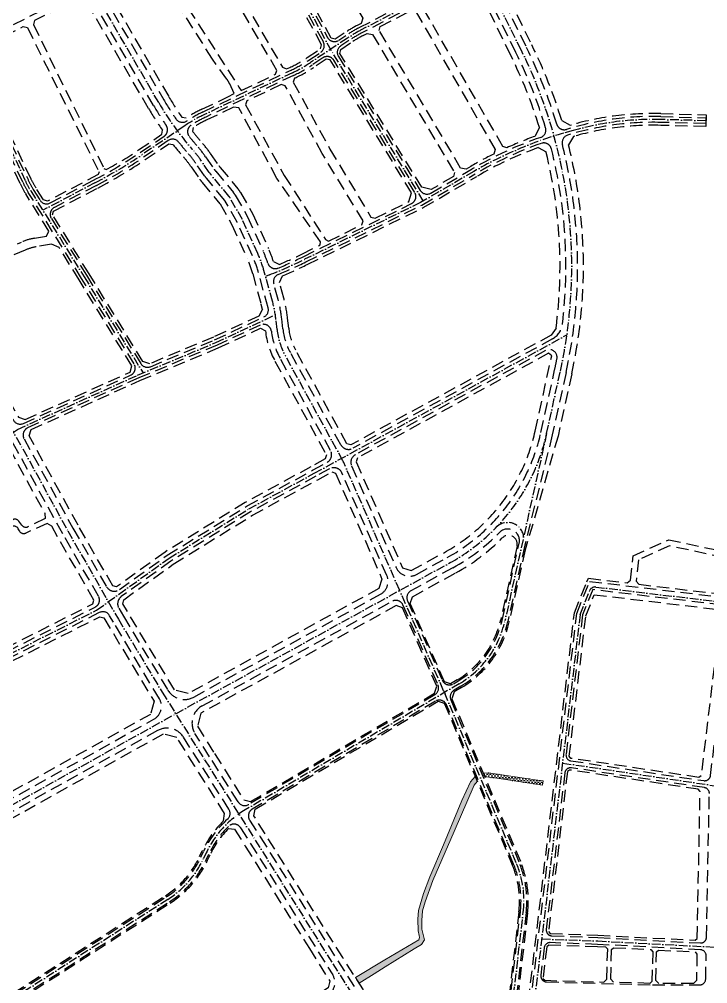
# Model space of a CAD drawing. Header units: metres. Extents: x 566107 to 571261, y 2062953 to 2068466.
# Drawn here: x 569239 to 569944, y 2066563 to 2067551 of the extents above; entities that cross this region are included whole.
import ezdxf

# ---------------------------------------------------------------- set-up
doc = ezdxf.new("R2010")
doc.units = ezdxf.units.M
doc.linetypes.add('ACAD_ISO10W100', pattern=[18.5, 12, -3, 0.5, -3])
doc.linetypes.add('HIDDEN', pattern=[0.375, 0.25, -0.125])
doc.layers.add('datMatNc', color=150, linetype='CONTINUOUS', lineweight=13)
for name, color, linetype in [('hacth sdd', 8, 'CONTINUOUS'), ('LogDg phu', 7, 'CONTINUOUS'), ('TimDg', 222, 'CONTINUOUS'), ('ViaHeSphu', 32, 'CONTINUOUS')]:
    doc.layers.add(name, color=color, linetype=linetype)

msp = doc.modelspace()

# ---------------------------------------------------------------- hatches: boundary and pattern name
at = {"layer": 'hacth sdd'}
h = msp.add_hatch(dxfattribs=at)
h.set_pattern_fill('DASH', color=152, scale=0.5, style=0)
h.paths.add_polyline_path([(569643.05, 2066598.46), (569650.78, 2066603), (569653.61, 2066607.66), (569651.11, 2066618.84), (569651.06, 2066627.65), (569651.61, 2066637.45), (569654.49, 2066646.77), (569662.2, 2066668.61), (569684.29, 2066718.82), (569704.7, 2066766.15), (569707.71, 2066770.09), (569705.53, 2066775.28), (569700.7, 2066769.71), (569692.15, 2066750.5), (569673.19, 2066705.26), (569659.27, 2066672.43), (569652.86, 2066655.12), (569647.5, 2066637.95), (569646.87, 2066629.05), (569647.22, 2066616.95), (569648.32, 2066612.25), (569648.47, 2066610.3), (569647.98, 2066607.72), (569613.18, 2066587.27), (569582.95, 2066569.27), (569586.7, 2066563.43), (569602.07, 2066572.98), (569613.5, 2066580.09)])
h = msp.add_hatch(dxfattribs=at)
h.set_pattern_fill('DASH', color=152, scale=0.5, style=0)
h.paths.add_polyline_path([(569719.37, 2066778.97), (569713.88, 2066778.64), (569715.47, 2066774.86), (569723.26, 2066774.02), (569772.38, 2066766.76), (569774.67, 2066766.42), (569775.15, 2066770.61), (569767.21, 2066771.8)])

# ---------------------------------------------------------------- linework, layer by layer
at = {"layer": 'datMatNc'}
for points in [[(569643.05, 2066598.46), (569650.78, 2066603), (569653.61, 2066607.66), (569651.11, 2066618.84), (569651.06, 2066627.65), (569651.61, 2066637.45), (569654.49, 2066646.77), (569662.2, 2066668.61), (569684.29, 2066718.82), (569704.7, 2066766.15), (569707.71, 2066770.09), (569705.53, 2066775.28), (569700.7, 2066769.71), (569692.15, 2066750.5), (569673.19, 2066705.26), (569659.27, 2066672.43), (569652.86, 2066655.12), (569647.5, 2066637.95), (569646.87, 2066629.05), (569647.22, 2066616.95), (569648.32, 2066612.25), (569648.47, 2066610.3), (569647.98, 2066607.72), (569613.18, 2066587.27), (569582.95, 2066569.27), (569586.7, 2066563.43), (569602.07, 2066572.98), (569613.5, 2066580.09)], [(569719.37, 2066778.97), (569713.88, 2066778.64), (569715.47, 2066774.86), (569723.26, 2066774.02), (569772.38, 2066766.76), (569774.67, 2066766.42), (569775.15, 2066770.61), (569767.21, 2066771.8)]]:
    msp.add_lwpolyline(points, close=True, dxfattribs=at)
at = {"layer": 'LogDg phu', "linetype": 'HIDDEN', "ltscale": 50}
for points in [[(569648.02, 2067574.4), (569696.64, 2067602.74, 0.394278), (569699.78, 2067613.19), (569626.26, 2067761.9, 0.440723), (569607.83, 2067767.22), (569596.32, 2067760.19, 0.012059), (569586.43, 2067753.81), (569517.76, 2067707.13, 0.016391), (569504.84, 2067697.71), (569482.16, 2067680.01, 0.366086), (569480.04, 2067669.9), (569554.42, 2067532.3, 0.440844), (569565.88, 2067529.43), (569573.03, 2067534.18, -0.026306), (569586.89, 2067542.35), (569641.93, 2067571.04, 0.011826), (569648.02, 2067574.4)], [(569635.55, 2067770.18), (569758.19, 2067522.14, -0.041859), (569789.21, 2067443.46, 0.415713), (569799.21, 2067438.11, -0.081086), (569895.95, 2067451.26), (569942.09, 2067450.03), (569941.93, 2067444.03), (569895.79, 2067445.27, 0.081594), (569800.39, 2067432.2, 0.399656), (569795, 2067422.58, -0.116975), (569798.76, 2067189.05), (569784.69, 2067125.13), (569756.48, 2067012.15), (569739.05, 2066933.81, -0.207338), (569690.85, 2066867.59), (569684.02, 2066863.56, 0.375427), (569680.71, 2066853.57), (569750.55, 2066687.68, -0.129356), (569757.92, 2066635.78), (569746.35, 2066536.52)], [(569399.1, 2067448.82, 0.403986), (569409.99, 2067446.64, -0.031739), (569426.96, 2067456.06), (569517.06, 2067498.84, 0.035598), (569535.26, 2067509.12), (569547.47, 2067517.22, 0.388076), (569550.09, 2067527.7), (569476.39, 2067664.03, 0.448646), (569464.76, 2067666.77, -0.033761), (569440.99, 2067652.39), (569331.04, 2067595.61, 0.428674), (569324.95, 2067574.75), (569386.58, 2067468.54, 0.019865), (569399.1, 2067448.82)], [(569702.7, 2067397.64, -0.047961), (569772.76, 2067429.93, 0.401196), (569777.78, 2067439.78, 0.041976), (569747.43, 2067516.82), (569709.56, 2067593.42, 0.434434), (569698.36, 2067596.79), (569651.04, 2067569.21, -0.011826), (569644.71, 2067565.72), (569589.66, 2067537.03, 0.026306), (569576.35, 2067529.18), (569567.92, 2067523.59, 0.403597), (569565.52, 2067512.74), (569649.43, 2067375.65, 0.407926), (569660.28, 2067372.92), (569702.7, 2067397.64)], [(569376.2, 2067462.52), (569313.46, 2067570.63, 0.398884), (569293.65, 2067576.46), (569189.16, 2067522.96, 0.416882), (569185.71, 2067512.13), (569214.04, 2067458.03), (569247.51, 2067386.64, 0.029171), (569252.9, 2067376.7), (569259.79, 2067365.6, 0.393158), (569270.3, 2067362.73), (569314.74, 2067386.02, 0.028026), (569362.52, 2067414.58), (569386.94, 2067431.1, 0.416959), (569389.04, 2067442.27, -0.019593), (569376.2, 2067462.52)], [(569242.08, 2067384.09), (569208.66, 2067455.36), (569180.31, 2067509.52, 0.41155), (569169.57, 2067512.93), (569082.01, 2067468.1, 0.403046), (569076.15, 2067451.06), (569105.06, 2067388.82), (569129.73, 2067335.17), (569148.98, 2067293.95), (569185.39, 2067224.28), (569213.35, 2067174.05), (569232.49, 2067140.21, 0.387682), (569242.73, 2067136.85), (569352.67, 2067186.38, 0.451999), (569356.2, 2067197.86), (569302.4, 2067285.51), (569247.8, 2067373.54, -0.029171), (569242.08, 2067384.09)], [(569529.54, 2067307.71), (569640.45, 2067362.08, 0.441856), (569643.75, 2067373.44), (569560.82, 2067508.93, 0.42491), (569549.58, 2067511.42), (569538.57, 2067504.12, -0.035598), (569519.63, 2067493.42), (569429.53, 2067450.64, 0.028816), (569414.68, 2067442.51, 0.45099), (569412.71, 2067430.68, 0.010058), (569420.36, 2067421.65, -0.028997), (569429.36, 2067410.16), (569438.19, 2067397.43, 0.021549), (569439.81, 2067395.31), (569458, 2067373.4, -0.04415), (569459.9, 2067370.65), (569472.46, 2067348.53), (569488.33, 2067313.58, -0.026977), (569493.27, 2067300.93, 0.438115), (569503.98, 2067296.06, 0.014136), (569529.54, 2067307.71)], [(569401.84, 2067425.05, 0.391112), (569391.11, 2067426.68), (569365.89, 2067409.61, -0.028026), (569317.52, 2067380.7), (569274.5, 2067358.16, 0.435588), (569271.41, 2067346.85), (569307.51, 2067288.66), (569363.02, 2067198.22, 0.369398), (569372.92, 2067195.02), (569438.72, 2067222.47), (569489.22, 2067246.01, 0.366223), (569493.56, 2067255.39), (569483.48, 2067291.85, 0.039181), (569477.4, 2067308.62), (569461.76, 2067343.08), (569449.47, 2067364.72, 0.04415), (569448.76, 2067365.73), (569430.58, 2067387.64, -0.021549), (569428.33, 2067390.59), (569419.5, 2067403.32, 0.028997), (569411.36, 2067413.72, -0.012089), (569401.84, 2067425.05)], [(569112.55, 2067272.38, 0.043081), (569034.19, 2067238.42), (569000.63, 2067220.3, 0.419972), (568997.46, 2067209.32), (569000.64, 2067203.71, -0.016377), (569016.99, 2067175.11), (569094.26, 2067029.14), (569122.09, 2066971.09), (569162.88, 2066886.03, 0.392093), (569173, 2066882.03), (569217.87, 2066899.49, 0.024297), (569226.43, 2066903.3), (569316.35, 2066948.77, 0.42953), (569319.68, 2066959.89), (569283.09, 2067023.77), (569236.96, 2067107.92), (569202.88, 2067168.18), (569174.83, 2067218.58), (569144.79, 2067276.07, 0.368459), (569135.16, 2067279.95), (569112.55, 2067272.38)], [(569328.04, 2066969.44, 0.444341), (569341.09, 2066966.6), (569390.11, 2067001.74), (569471.99, 2067052.33), (569539.08, 2067088.84), (569553.92, 2067096.97, 0.414057), (569557.49, 2067109.18), (569505.79, 2067203.66, -0.094285), (569496.82, 2067231.4, 0.508689), (569485.5, 2067237.66), (569441.15, 2067216.98), (569360.96, 2067183.54), (569247.14, 2067132.26, 0.437287), (569243.41, 2067121.12), (569293.56, 2067029.64), (569328.04, 2066969.44, 0.027263)], [(569645.59, 2066982.15), (569677.08, 2066999.49, 0.216026), (569772.97, 2067127.71), (569787.05, 2067191.63, 0.005907), (569789.42, 2067203.05, 0.635745), (569777.73, 2067211.61), (569582.96, 2067104.9, 0.388473), (569579.04, 2067093.4), (569624.61, 2066989.27, 0.441052), (569645.59, 2066982.15)], [(569390.68, 2066863.77, 0.403223), (569417.47, 2066856.55), (569608.65, 2066961.81, 0.387875), (569615.15, 2066980.96), (569569.12, 2067086.14, 0.440431), (569556.55, 2067090.43), (569542.44, 2067082.69), (569475.5, 2067046.27), (569394, 2066995.91), (569343.09, 2066959.42, 0.384714), (569340.53, 2066947.64), (569345.32, 2066939.26), (569390.68, 2066863.77)], [(569687.81, 2066872.76, 0.207326), (569733.2, 2066935.12), (569750.76, 2067014.08, 0.753979), (569730.49, 2067025.09, -0.07292), (569682.87, 2066988.98), (569639.79, 2066965.26, 0.387875), (569636.32, 2066955.04), (569671.89, 2066873.78, 0.449859), (569683.28, 2066870.09), (569687.81, 2066872.76)], [(569749.02, 2066428.64), (569809.77, 2066942.11), (569822.95, 2066975.05), (569959.45, 2066958.82, 0.414214)], [(569958.51, 2066950.87), (569826.04, 2066966.62), (569815.64, 2066940.61), (569798.74, 2066797.82, 0.405391), (569803.82, 2066791.18), (569939.95, 2066770.89, 0.422925), (569946.79, 2066776.11), (569966.38, 2066940.87, 0.414214), (569958.51, 2066950.87)], [(569667.46, 2066868.94, -0.379444), (569664.19, 2066858.84), (569473.61, 2066746.48, -0.405398), (569462.78, 2066749.1), (569433.58, 2066795.39), (569418.57, 2066819.33, -0.430934), (569425.87, 2066847.47), (569620.44, 2066954.6, -0.441052), (569631.63, 2066950.8), (569667.46, 2066868.94)], [(569000.35, 2066778.8, 0.454821), (568998.88, 2066766.83), (569079.9, 2066676.53, 0.350393), (569090.98, 2066674.68), (569376.56, 2066833.89, 0.423738), (569382.12, 2066854.72), (569334.97, 2066933.19), (569331.13, 2066939.9, 0.399061), (569320.57, 2066943.07), (569229.59, 2066897.06, -0.024297), (569220.41, 2066892.96), (569087.33, 2066841.19, 0.073613), (569062.77, 2066827.2), (569018.95, 2066792.44, -0.019003), (569000.35, 2066778.8)], [(569094.91, 2066653.18, -0.008508), (569100.56, 2066644.53), (569175.96, 2066524.8, 0.416479), (569187.05, 2066522.33), (569389.08, 2066651.75, 0.142158), (569424.67, 2066692.44), (569427.36, 2066698.2, -0.101158), (569451.92, 2066731.35, 0.365702), (569453.35, 2066741.57), (569423.42, 2066789), (569406.9, 2066815.34, 0.399213), (569380.22, 2066822.19), (569097.64, 2066664.66, 0.440068), (569094.91, 2066653.18)], [(569887.41, 2066561.64), (569935.84, 2066561.65, 0.408358), (569941.84, 2066567.53), (569942.31, 2066591.48, 0.404678), (569936.63, 2066597.59), (569831.05, 2066603.13), (569782.48, 2066604.91, 0.390594), (569776.3, 2066599.62), (569772.97, 2066571.46, 0.440566), (569778.75, 2066564.75), (569887.41, 2066561.64)]]:
    msp.add_lwpolyline(points, format="xyb", dxfattribs=at)
at = {"layer": 'LogDg phu', "linetype": 'HIDDEN', "ltscale": 50, "elevation": 0}
msp.add_lwpolyline([(569503.85, 2067289.5, 0.015461), (569532.18, 2067302.32), (569651.06, 2067360.6), (569705.73, 2067392.46, -0.047005), (569773.31, 2067423.77, -0.441975), (569783.73, 2067418.17, -0.091824), (569795.04, 2067238.6, -0.241884), (569784.79, 2067223.46), (569580.23, 2067111.38, -0.41437), (569568.01, 2067114.95), (569516.32, 2067209.42, -0.097931), (569508.62, 2067233.84), (569507.49, 2067244.02, 0.039864), (569503.7, 2067263.72), (569499.21, 2067279.99, -0.378238), (569503.85, 2067289.5)], format="xyb", dxfattribs=at)
at = {"layer": 'LogDg phu', "linetype": 'HIDDEN', "ltscale": 50}
for points in [[(569676.33, 2066848.5, 0.454094), (569664.89, 2066852.29), (569477.23, 2066741.65, 0.423085), (569474.53, 2066730.49), (569485.4, 2066713.27), (569564.88, 2066586.34), (569596.1, 2066537.64), (569629.82, 2066482.13), (569640.05, 2066467.62), (569644.5, 2066460.48, 0.255677), (569709.75, 2066423.76), (569718.79, 2066423.65, 0.383394), (569727.83, 2066431.58), (569740.39, 2066537.22), (569751.96, 2066636.48, 0.129356), (569745.02, 2066685.35)], [(569945.6, 2066757.68, 0.377146), (569940.49, 2066763.73), (569804.34, 2066784.03, 0.423091), (569797.5, 2066778.8), (569778.54, 2066618.55, 0.438234), (569784.28, 2066611.85), (569831.38, 2066610.13), (569936.38, 2066604.61, 0.423817), (569942.69, 2066610.49)], [(569404.53, 2066457.55), (569395.24, 2066455.04, 0.073562), (569393.9, 2066454.46), (569361.31, 2066434.13, 0.072064), (569360.22, 2066433.21), (569353.68, 2066425.84), (569312.66, 2066400.26, -0.012369), (569312.45, 2066400.14), (569276.97, 2066380.38, -0.398518), (569264.98, 2066383.45), (569187.69, 2066506.19, -0.411952), (569190.14, 2066517.19), (569392.31, 2066646.69, 0.142158), (569430.11, 2066689.9), (569432.8, 2066695.67, -0.090512), (569452.94, 2066724.08, -0.477335), (569465.3, 2066722.63), (569475.24, 2066706.88), (569559.69, 2066572.02, -0.414778), (569554.92, 2066551.33)]]:
    msp.add_lwpolyline(points, format="xyb", close=True, dxfattribs=at)
at = {"layer": 'TimDg', "linetype": 'ACAD_ISO10W100', "ltscale": 0.75}
for p, q in [((569829.19, 2066969.27), (569975.74, 2066951.84)), ((569813.2, 2066941.24), (569822.91, 2066965.54)), ((569813.2, 2066941.24), (569751.08, 2066416.26)), ((569795.18, 2066788.93), (569953.76, 2066765.29)), ((569773.85, 2066608.72), (569831.25, 2066606.63)), ((569831.2, 2066606.63), (569950.49, 2066600.37))]:
    msp.add_line(p, q, dxfattribs=at)
for points in [[(569005.4, 2066622.54), (569083.99, 2066663.92), (569398.87, 2066839.45), (569679.97, 2066994.23, 0.215949), (569778.83, 2067126.42), (569792.91, 2067190.34, 0.170612), (569752.81, 2067519.48), (569303.94, 2068427.33)], [(569652.49, 2067364.9), (569558.37, 2067518.68), (569472.79, 2067677), (569373.07, 2067829.59, -0.040119), (569350.08, 2067871.8), (569344.03, 2067885.41)], [(569709.62, 2067606.83), (569649.53, 2067571.8, -0.011826), (569643.32, 2067568.38), (569588.27, 2067539.69, 0.026306), (569574.69, 2067531.68), (569536.92, 2067506.62, -0.035598), (569518.35, 2067496.13), (569428.25, 2067453.35, 0.037895), (569408.53, 2067442.09), (569364.21, 2067412.1, -0.028026), (569316.13, 2067383.36), (569262.63, 2067355.32)], [(569743.37, 2066536.87), (569754.94, 2066636.13, 0.129356), (569747.78, 2066686.52), (569675.01, 2066859.38, -0.010178), (569673.3, 2066863.07), (569628.34, 2066965.8), (569570.96, 2067096.89, 0.022039), (569570.19, 2067098.47), (569511.05, 2067206.54, -0.097931), (569502.65, 2067233.18), (569501.53, 2067243.36, 0.039864), (569497.92, 2067262.12), (569489.26, 2067293.45, 0.039181), (569482.86, 2067311.1), (569467.11, 2067345.8), (569454.68, 2067367.68, 0.04415), (569453.38, 2067369.57), (569435.19, 2067391.48, -0.021549), (569433.26, 2067394.01), (569424.43, 2067406.74, 0.028997), (569415.86, 2067417.68, -0.049256), (569381.39, 2067465.53), (569308.57, 2067591.02)], [(568984.39, 2067558.09, 0.022574), (568997.34, 2067545.52), (569004.71, 2067538.99, -0.066696), (569030.75, 2067508.83), (569066.12, 2067454.72, -0.03603), (569076.6, 2067435.85), (569099.61, 2067386.31), (569124.28, 2067332.65), (569143.6, 2067291.28), (569180.11, 2067221.43), (569208.11, 2067171.12), (569242.2, 2067110.84), (569288.32, 2067026.7), (569340.15, 2066936.23), (569384.98, 2066861.6), (569428.5, 2066792.19), (569480.32, 2066710.07), (569559.81, 2066583.13), (569591.01, 2066534.47), (569624.71, 2066478.98), (569638.56, 2066456.77, 0.255677), (569709.67, 2066416.76), (569750.96, 2066416.26), (569946.81, 2066414.29)], [(569176.52, 2067523.23), (569211.35, 2067456.69), (569244.8, 2067385.37, 0.029171), (569250.35, 2067375.12), (569304.95, 2067287.08), (569365.39, 2067188.63)], [(569942.01, 2067447.03), (569895.87, 2067448.26, 0.075798), (569806.14, 2067437.02), (569796.66, 2067434.34, 0.063028), (569704.22, 2067395.05), (569649.65, 2067363.25), (569530.86, 2067305.02, -0.019737), (569494.78, 2067289.06), (569490.9, 2067287.53)], [(568935.54, 2066749.26, 0.07824), (569016.78, 2066795.18), (569060.6, 2066829.95, -0.073638), (569086.06, 2066844.45), (569219.14, 2066896.22, 0.024297), (569228.01, 2066900.18), (569317.74, 2066945.55), (569392.05, 2066998.83), (569473.75, 2067049.3), (569540.76, 2067085.76), (569799.64, 2067227.61)], [(569778.83, 2067126.42), (569736.12, 2066934.46, -0.207332), (569689.33, 2066870.18), (569469.93, 2066740.83, 0.151613), (569430.08, 2066696.94), (569427.39, 2066691.17, -0.142158), (569390.69, 2066649.22), (569095.09, 2066459.86)], [(569728.09, 2067031.24, -0.610827), (569755.39, 2067020.47)]]:
    msp.add_lwpolyline(points, format="xyb", dxfattribs=at)
msp.add_lwpolyline([(569232.54, 2067127.93), (569236.59, 2067130.8), (569359.73, 2067186.27), (569439.88, 2067219.7), (569500.9, 2067248.14)], dxfattribs=at)
msp.add_arc((569828.49, 2066963.31), 6, 83.21985, 158.20313, dxfattribs=at)
at = {"layer": 'ViaHeSphu', "linetype": 'HIDDEN', "ltscale": 50}
for points in [[(569640.27, 2067774.18), (569763.57, 2067524.8, -0.040831), (569794.35, 2067447.19), (569803.08, 2067442.39), (569804.5, 2067442.79, -0.075798), (569896.03, 2067454.26), (569942.17, 2067453.03), (569941.85, 2067441.04), (569895.71, 2067442.27, 0.075798), (569807.77, 2067431.25), (569806.28, 2067430.83), (569801.29, 2067422.14, -0.115997), (569804.62, 2067187.76), (569790.55, 2067123.84), (569756.93, 2067007.27), (569740.52, 2066933.48, -0.20734), (569691.61, 2066866.3), (569684.19, 2066861.92), (569681.82, 2066854.78), (569751.93, 2066688.26, -0.129356), (569759.41, 2066635.61), (569747.84, 2066536.35)], [(569588.68, 2067546.67), (569585.5, 2067545.01, 0.026306), (569571.37, 2067536.68), (569562.16, 2067530.57), (569558.23, 2067531.55), (569484.49, 2067667.97), (569486.06, 2067675.44), (569505.69, 2067690.76), (569509.55, 2067690), (569590.58, 2067552.1), (569588.68, 2067546.67)], [(569331.61, 2067589.15), (569328.89, 2067579.91), (569391.77, 2067471.55, 0.021554), (569405.14, 2067450.64), (569409.4, 2067449.82, -0.029787), (569425.67, 2067458.77), (569452.34, 2067471.43), (569458.7, 2067474.9), (569454.15, 2067484.64, 0.046664), (569451.33, 2067489.46), (569436.48, 2067510.11), (569373.79, 2067609.4), (569372.15, 2067610.03), (569331.41, 2067589.04)], [(569771.43, 2067440.05), (569766.83, 2067431, 0.019036), (569738.21, 2067419.34), (569733.98, 2067420.69), (569652.05, 2067562.88), (569653.16, 2067566.97), (569699.31, 2067593.87), (569703.23, 2067592.69), (569742.06, 2067514.16, -0.040909), (569771.43, 2067440.05)], [(569701.19, 2067400.24), (569696.4, 2067397.44), (569690.79, 2067398.5), (569607.31, 2067539.47), (569608.42, 2067543.43), (569639.95, 2067559.86), (569645.23, 2067558.33), (569726, 2067417.66), (569724.64, 2067412.89, 0.016407), (569701.19, 2067400.24)], [(569683.44, 2067389.89), (569660.59, 2067376.57), (569650.89, 2067379.02), (569567.13, 2067515.86), (569568.06, 2067520.08), (569578, 2067526.68, -0.026306), (569591.05, 2067534.37), (569595.11, 2067536.49), (569600.39, 2067535.35), (569684.49, 2067393.97), (569683.44, 2067389.89)], [(569528.22, 2067310.4), (569546.93, 2067319.78), (569547.18, 2067322.86), (569502.51, 2067387.97), (569463.5, 2067460.15), (569458.1, 2067460.88), (569430.82, 2067447.93, 0.028098), (569416.62, 2067440.18), (569415.95, 2067436.22, 0.012019), (569424.86, 2067425.62, -0.028997), (569434.29, 2067413.58), (569443.12, 2067400.86, 0.021549), (569444.43, 2067399.14), (569462.61, 2067377.23, -0.04415), (569465.12, 2067373.61), (569477.81, 2067351.26), (569493.79, 2067316.06, -0.027321), (569499.02, 2067302.63), (569505.1, 2067299.8, 0.012878), (569528.22, 2067310.4)], [(569767.11, 2067129), (569784.12, 2067206.26), (569780.81, 2067208.74), (569585.26, 2067101.6), (569583.84, 2067097.41), (569631.25, 2066989.06), (569640.19, 2066986.03), (569674.19, 2067004.74, 0.215949), (569767.11, 2067129)], [(569113.86, 2067054.05), (569131.2, 2067060.91, 0.022094), (569178.18, 2067083.44), (569187.81, 2067090.58), (569195.45, 2067096.48, -0.083934), (569203.77, 2067101.82), (569225.22, 2067112.62), (569227.99, 2067111.79), (569228.2, 2067111.41), (569264.74, 2067044.76), (569264.99, 2067039.43), (569247.44, 2067031.05, -0.353024), (569241.33, 2067032.5), (569237.98, 2067036.82, 0.354101), (569231.85, 2067038.27), (569172.25, 2067009.51), (569121.48, 2066990.1), (569116.11, 2066990.51), (569093.48, 2067037.7), (569091.53, 2067041.36), (569093.08, 2067043.04), (569113.86, 2067054.05)], [(569186.16, 2067008.72), (569186.16, 2067008.72), (569125.51, 2066984.03), (569121.47, 2066979.34), (569165, 2066888.56), (569171.82, 2066885.86), (569216.42, 2066903.21, 0.024297), (569224.63, 2066906.87), (569313.84, 2066951.99), (569315.02, 2066955.94), (569277.85, 2067020.84), (569271.96, 2067031.6), (569267.12, 2067034.34), (569245.13, 2067024.5, -0.396843), (569238.65, 2067026.75), (569237.52, 2067028.92, 0.411509), (569230.83, 2067031.11), (569186.16, 2067008.72)], [(569001.27, 2066774.6, 0.020299), (569021.44, 2066789.3), (569065.25, 2066824.06, -0.073582), (569088.78, 2066837.46), (569221.86, 2066889.23, 0.024297), (569231.39, 2066893.49), (569321.09, 2066938.84), (569325.31, 2066937.63), (569376.61, 2066852.23), (569373.03, 2066838.79), (569086.79, 2066679.22), (569082.17, 2066679.99), (569000.77, 2066770.71), (569001.27, 2066774.6)], [(569426, 2066698.84, -0.091312), (569447.94, 2066729.68), (569448.94, 2066737.31), (569418.34, 2066785.8), (569400.07, 2066814.95), (569386.02, 2066818.55), (569101.26, 2066659.81), (569099.7, 2066653.23, -0.006361), (569103.95, 2066646.67), (569181.23, 2066523.95), (569185.35, 2066523.03), (569388.27, 2066653.01, 0.142158), (569423.31, 2066693.07), (569426, 2066698.84)], [(569556.74, 2066565.43), (569555.15, 2066558.55), (569309.51, 2066405.37), (569274.19, 2066385.7), (569267.16, 2066387.49), (569189.22, 2066511.25), (569190.15, 2066515.41), (569393.12, 2066645.43, 0.142158), (569431.47, 2066689.27), (569434.16, 2066695.03, -0.086349), (569452.87, 2066721.9), (569459.15, 2066721.13), (569470.16, 2066703.69), (569535.83, 2066598.81), (569556.74, 2066565.43)]]:
    msp.add_lwpolyline(points, format="xyb", dxfattribs=at)
for points in [[(569508.14, 2067501.99), (569512.39, 2067500.27), (569515.77, 2067501.55, 0.035598), (569533.6, 2067511.62), (569547.12, 2067520.59), (569548.19, 2067524.89), (569474.86, 2067660.54), (569468.43, 2067662.02, -0.034086), (569443.74, 2067647.05), (569429.75, 2067638.93), (569430.38, 2067634.74)], [(569385.25, 2067437.2, -0.021212), (569371.01, 2067459.5), (569307.5, 2067568.95), (569297.76, 2067571.82), (569254.28, 2067549.56), (569253.05, 2067545.56), (569325.34, 2067398.15), (569327.64, 2067397.02, 0.029692), (569360.84, 2067417.07), (569384.5, 2067433.07)], [(569320.33, 2067394.59), (569319.45, 2067391.87), (569267.45, 2067364.62), (569263.21, 2067365.78), (569255.45, 2067378.28, -0.029171), (569250.23, 2067387.91), (569216.73, 2067459.36), (569188.82, 2067512.67), (569190.09, 2067516.7), (569242.7, 2067543.63), (569246.82, 2067542.37)], [(569239.36, 2067382.82), (569205.97, 2067454.03), (569178.13, 2067507.2), (569174.07, 2067508.5), (569082.02, 2067461.37), (569080.17, 2067454.82, -0.024275), (569087.48, 2067440.9), (569099.88, 2067414.21), (569110.5, 2067391.34), (569135.17, 2067337.69), (569153.94, 2067297.5), (569163.38, 2067293.83), (569163.69, 2067293.96, -0.014578), (569166.96, 2067295.19), (569215.34, 2067311.92, 0.017915), (569219.35, 2067313.47), (569240.91, 2067322.69, -0.058354), (569254.29, 2067326.65), (569266.58, 2067328.78), (569268.87, 2067333.88), (569245.25, 2067371.96, -0.029171)], [(569637.77, 2067364.11), (569640.4, 2067373.16), (569557.12, 2067509.23), (569553.05, 2067510.13), (569540.23, 2067501.62, -0.035598), (569520.92, 2067490.71), (569520.53, 2067490.52), (569519.25, 2067486.6), (569556.78, 2067417.94), (569598.87, 2067348.36), (569603.11, 2067347.12)], [(569788.49, 2067234.63), (569783.43, 2067227.28), (569578.3, 2067114.89), (569574.23, 2067116.08), (569521.58, 2067212.3, -0.097931), (569514.58, 2067234.5), (569513.45, 2067244.68, 0.039864), (569509.49, 2067265.32), (569505.05, 2067281.38), (569508.33, 2067288.13, 0.013677), (569533.51, 2067299.63), (569652.48, 2067357.95), (569707.24, 2067389.87, -0.044112), (569770.03, 2067419.4), (569778.35, 2067414.96, -0.093334)], [(569190.67, 2067227.12), (569218.58, 2067176.99), (569237.63, 2067143.31), (569244.65, 2067141.01), (569352.06, 2067189.4), (569354, 2067195.71), (569299.85, 2067283.93), (569279.26, 2067317.13), (569271.69, 2067320.53), (569255.82, 2067317.79, 0.058354), (569244.45, 2067314.42), (569222.89, 2067305.19, -0.017915), (569218.28, 2067303.41), (569169.9, 2067286.69, 0.014578), (569167.12, 2067285.64), (569165.96, 2067285.16), (569163.66, 2067278.82)], [(569298.79, 2067032.57), (569248.59, 2067124.15), (569250.74, 2067130.59), (569362.16, 2067180.79), (569442.36, 2067214.24), (569485.81, 2067234.49), (569490.75, 2067231.62, 0.097196), (569500.53, 2067200.78), (569553.18, 2067104.55), (569551.99, 2067100.47), (569537.17, 2067092.35), (569469.98, 2067055.79), (569387.89, 2067005.07), (569338.33, 2066969.54), (569334.4, 2066970.4)], [(569731.79, 2066935.72, -0.208097), (569687.04, 2066874.05), (569680.51, 2066870.2), (569674.2, 2066872.24), (569639.13, 2066952.36), (569641.51, 2066959.35), (569685.76, 2066983.72, 0.070688), (569733.44, 2067019.55, -0.750501), (569748.59, 2067011.23)], [(569720.96, 2066428.62), (569709.81, 2066428.75, -0.255677), (569648.74, 2066463.12), (569634.93, 2066485.27), (569601.19, 2066540.82), (569569.95, 2066589.55), (569490.48, 2066716.46), (569478.77, 2066735.01), (569480.41, 2066741.78), (569667.75, 2066852.23), (569674, 2066850.16), (569743.63, 2066684.77, -0.129356), (569750.47, 2066636.65), (569738.9, 2066537.4), (569726.55, 2066433.53)]]:
    msp.add_lwpolyline(points, format="xyb", close=True, dxfattribs=at)
for points in [[(569378.97, 2067613.07), (569381.25, 2067609.38), (569463.6, 2067481.5), (569465.9, 2067477.87), (569501.2, 2067494.63), (569502.47, 2067498.55), (569424.47, 2067632.29), (569418.67, 2067634.11)], [(569552.4, 2067325.2), (569555.37, 2067323.71), (569589.61, 2067340.5), (569590.76, 2067344.39), (569548.98, 2067413.45), (569511.11, 2067482.73), (569506.96, 2067484.08), (569471.67, 2067467.32), (569470.39, 2067463.4), (569509.96, 2067391)], [(569396.21, 2066992.58), (569477.51, 2067042.81), (569544.35, 2067079.18), (569558.87, 2067087.14), (569562.71, 2067085.83), (569610.14, 2066977.44), (569606.82, 2066967.65), (569411.52, 2066860.12), (569397.61, 2066863.87), (569344.69, 2066951.97), (569345.58, 2066956.29)], [(569954.44, 2066946.32), (569957.07, 2066942.99), (569937.2, 2066775.85), (569934.98, 2066774.16), (569803.8, 2066793.71), (569802.05, 2066796), (569819.06, 2066939.74), (569827.72, 2066961.39)], [(569624.83, 2066950.17), (569424.54, 2066839.89), (569421.09, 2066826.6), (569438.66, 2066798.58), (569468.63, 2066751.09), (569475.6, 2066749.4), (569664.09, 2066860.52), (569666.39, 2066867.64), (569631.22, 2066948)], [(569802.39, 2066781.79), (569800.17, 2066780.1), (569780.81, 2066616.47), (569782.57, 2066614.41), (569831.47, 2066612.63), (569931.13, 2066607.39), (569933.16, 2066609.29), (569936.14, 2066759.85), (569934.21, 2066762.14)], [(569840.51, 2066567.49), (569841.41, 2066598.08), (569839.47, 2066600.19), (569830.94, 2066600.64), (569781.16, 2066602.45), (569778.93, 2066600.54), (569775.12, 2066568.35), (569776.88, 2066566.31), (569837.42, 2066564.57)], [(569886.73, 2066565.16), (569884.67, 2066563.22), (569847.42, 2066564.29), (569844.51, 2066567.37), (569845.34, 2066597.88), (569847.39, 2066599.77), (569885.59, 2066597.77), (569887.53, 2066595.66)], [(569893.67, 2066563.14), (569890.75, 2066566.14), (569891.53, 2066595.45), (569893.58, 2066597.35), (569930.89, 2066595.39), (569932.85, 2066593.28), (569932.31, 2066566.15), (569929.25, 2066563.15)]]:
    msp.add_lwpolyline(points, close=True, dxfattribs=at)
for points in [[(569513.49, 2067497.15), (569513.49, 2067497.14)], [(569747.06, 2066433.37), (569807.33, 2066942.73), (569820.05, 2066974.54), (569821.9, 2066978.19), (569861.33, 2066973.5), (569864.65, 2066976.13), (569867.56, 2067001.33), (569903.93, 2067017.68), (569961.47, 2067005.35)], [(569873.25, 2066972.09), (569956.33, 2066962.21), (569959.66, 2066964.83), (569963.34, 2066995.76), (569960.76, 2066999.37), (569904.59, 2067011.4), (569873.13, 2066997.25), (569870.61, 2066975.42), (569873.25, 2066972.09)]]:
    msp.add_lwpolyline(points, dxfattribs=at)
at = {"layer": 'ViaHeSphu', "linetype": 'HIDDEN', "ltscale": 50, "elevation": 0}
msp.add_lwpolyline([(569406.86, 2067409.75, -0.028997), (569414.58, 2067399.9), (569423.41, 2067387.17, 0.021549), (569425.96, 2067383.81), (569444.15, 2067361.9, -0.04415), (569444.25, 2067361.76), (569456.4, 2067340.35), (569471.94, 2067306.14, -0.039181), (569477.7, 2067290.25), (569486.35, 2067258.92, -0.011924), (569487.61, 2067253.93), (569484.06, 2067246.91), (569437.51, 2067225.22), (569372.43, 2067198.07), (569365.2, 2067200.41), (569310.06, 2067290.23), (569272.71, 2067350.45), (569273.79, 2067354.4), (569318.92, 2067378.05, 0.028026), (569367.57, 2067407.13), (569391.67, 2067423.43), (569396, 2067422.75, 0.013575), (569406.86, 2067409.75)], format="xyb", dxfattribs=at)

doc.saveas('drawing.dxf')
